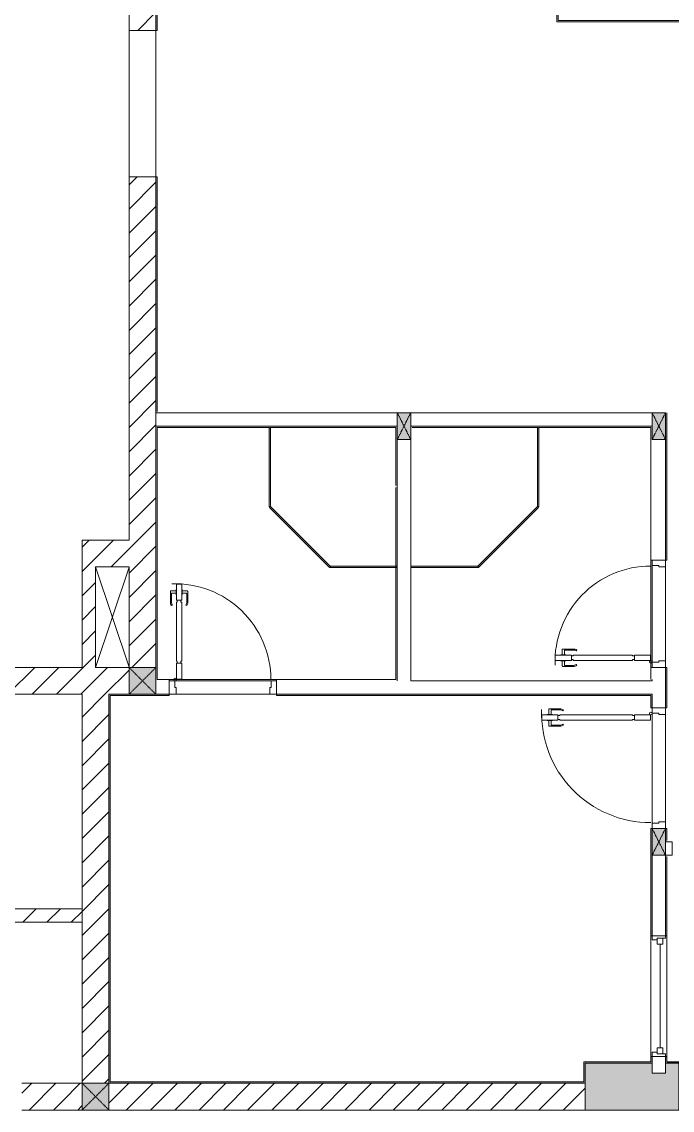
# Model space of a CAD drawing. Header units: millimetres. Extents: x 31499 to 223976, y 3719 to 80291.
# Drawn here: x 214674 to 219524, y 17235 to 25352 of the extents above; entities that cross this region are included whole.
import ezdxf

# ---------------------------------------------------------------- set-up
doc = ezdxf.new("R2010")
doc.units = ezdxf.units.MM
doc.linetypes.add('IMPORT-Dash _2_', pattern=[6, 3, -3])
for name, color, linetype, lineweight in [('0-2', 170, 'Continuous', 9), ('A-DETL-GENF-7', 170, 'Continuous', 9), ('A-DOOR-2', 170, 'Continuous', 9), ('A-FLOR-1', 170, 'Continuous', 9), ('A-GLAZ-5', 170, 'Continuous', 9), ('A-GLAZ-CURT-3', 170, 'Continuous', 9), ('A-WALL-1', 170, 'Continuous', 9), ('A-WALL-PATT-3', 170, 'Continuous', 9), ('A_1404_dwg-1', 170, 'Continuous', 9), ('I-WALL', 170, 'Continuous', 9), ('I-WALL-1', 170, 'Continuous', 9), ('S-COLS-1', 170, 'Continuous', 9), ('S-COLS-12', 170, 'IMPORT-Dash _2_', 9), ('S-COLS-2', 170, 'Continuous', 9), ('S-COLS-4', 170, 'Continuous', 9), ('S-COLS-HDLN-1', 170, 'IMPORT-Dash _2_', 9)]:
    doc.layers.add(name, color=color, linetype=linetype, lineweight=lineweight)
pattern_1 = [(45, (0, 0), (-90.50967, 90.50967), [])]

# ---------------------------------------------------------------- blocks, each defined once
blk = doc.blocks.new('A_1404_dwg_NCV_TKTC_KET CAU_rvt-1-TKTC_MB HOÀN THIỆN SÀN TẦNG 3-4-4819833-KeyPlan-CH2A_Tầng 3 - Tầng 8')
at = {"layer": 'S-COLS-1'}
blk.add_hatch(color=256, dxfattribs=at).paths.add_polyline_path([(122852.6, 17236.9), (122952.6, 17236.9), (122952.1, 17586.9), (122852.6, 17586.9), (122852.6, 17511.9), (122752.6, 17511.9), (122752.6, 17586.9), (122252.6, 17586.9), (122252.6, 17236.9), (122752.6, 17236.9)])
at = {"layer": 'A-FLOR-1'}
blk.add_line((122752.4, 17235.3), (124752.5, 17235.3), dxfattribs=at)
at = {"layer": 'S-COLS-2'}
blk.add_line((122952.6, 17586.9), (122852.6, 17586.9), dxfattribs=at)
at = {"layer": 'S-COLS-2', "flags": 128}
blk.add_lwpolyline([(122252.6, 17436.9), (122252.6, 17236.9), (122952.6, 17236.9), (122952.6, 17436.9)], dxfattribs=at)
blk = doc.blocks.new('A_1404_dwg_DOOR_CW_01 CANH MO-PANEL KINH - DIW_01-900x2200-CỬA GỖ VÂN LAMINATE-V88-TKTC_MB HOÀN THIỆN SÀN TẦNG 3-4-4819893-KeyPlan-CH2A_Tầng 3 - Tầng 8')
at = {"layer": 'A-DETL-GENF-7'}
for p, q in [((38813.8, 67166.8), (38818.3, 67160.3)), ((38839.6, 67174.9), (38919.1, 67174.9)), ((38902.1, 67166.9), (38839.6, 67166.9)), ((38906.1, 67131.9), (38906.1, 67162.9)), ((38923.1, 67131.9), (38923.1, 67170.9)), ((38813.8, 67053.1), (38818.3, 67059.6)), ((38902.1, 67052.9), (38839.6, 67052.9)), ((38839.6, 67044.9), (38919.1, 67044.9)), ((38906.1, 67087.9), (38906.1, 67056.9)), ((38923.1, 67087.9), (38923.1, 67048.9))]:
    blk.add_line(p, q, dxfattribs=at)
at = {"layer": 'A-DETL-GENF-7', "flags": 128}
for points in [[(38284.6, 67129.9), (38284.6, 67089.9), (38164.6, 67089.9), (38164.6, 67129.9)], [(38298.6, 67123.9), (38298.6, 67129.9), (38840.6, 67129.9), (38840.6, 67123.9), (38854.6, 67123.9), (38854.6, 67095.9), (38840.6, 67095.9), (38840.6, 67089.9), (38298.6, 67089.9), (38298.6, 67095.9), (38284.6, 67095.9), (38284.6, 67123.9)], [(38974.6, 67089.9), (38974.6, 67129.9), (38854.6, 67129.9), (38854.6, 67089.9)], [(38894.8, 67131.9), (38894.8, 67129.9), (38934.3, 67129.9), (38934.3, 67131.9)], [(38894.8, 67087.9), (38894.8, 67089.9), (38934.3, 67089.9), (38934.3, 67087.9)]]:
    blk.add_lwpolyline(points, close=True, dxfattribs=at)
at = {"layer": 'A-DETL-GENF-7'}
blk.add_circle((38162.6, 67079.9), 10, dxfattribs=at)
for centre, radius, start, end in [((38162.6, 67079.9), 814, 358, 90), ((38839.6, 67129.9), 45, 90, 125), ((38839.6, 67129.9), 37, 90, 125), ((38902.1, 67162.9), 4, 0, 90), ((38919.1, 67170.9), 4, 0, 90), ((38839.6, 67089.9), 45, 235, 270), ((38839.6, 67089.9), 37, 235, 270), ((38902.1, 67056.9), 4, 270, 0), ((38919.1, 67048.9), 4, 270, 0)]:
    blk.add_arc(centre, radius, start, end, dxfattribs=at)
at = {"layer": 'A-DOOR-2'}
blk.add_line((38152.6, 67079.9), (38152.6, 67104.9), dxfattribs=at)
at = {"layer": 'A-DOOR-2', "flags": 128}
blk.add_lwpolyline([(38152.6, 67936.9), (38152.6, 67896.9), (38102.6, 67896.9), (38102.6, 67886.9), (38052.6, 67886.9), (38052.6, 67936.9)], dxfattribs=at)
blk.add_lwpolyline([(38052.6, 67086.9), (38102.6, 67086.9), (38102.6, 67076.9), (38152.6, 67076.9), (38152.6, 67036.9), (38052.6, 67036.9)], close=True, dxfattribs=at)
blk = doc.blocks.new('A_1404_dwg_DOOR_CW_01 CANH MO-PANEL KINH - DIG_02-800x2200-CỬA NHÔM KÍNH-V57-TKTC_MB HOÀN THIỆN SÀN TẦNG 3-4-4819848-KeyPlan-CH2A_Tầng 3 - Tầng 8')
at = {"layer": 'A-DETL-GENF-7'}
for p, q in [((112413.8, 58419.2), (112418.3, 58412.6)), ((112439.6, 58427.3), (112519.1, 58427.3)), ((112502.1, 58419.3), (112439.6, 58419.3)), ((112506.1, 58384.3), (112506.1, 58415.3)), ((112523.1, 58384.3), (112523.1, 58423.3)), ((112413.8, 58305.4), (112418.3, 58312)), ((112502.1, 58305.3), (112439.6, 58305.3)), ((112439.6, 58297.3), (112519.1, 58297.3)), ((112506.1, 58340.3), (112506.1, 58309.3)), ((112523.1, 58340.3), (112523.1, 58301.3))]:
    blk.add_line(p, q, dxfattribs=at)
at = {"layer": 'A-DETL-GENF-7', "flags": 128}
for points in [[(111984.6, 58342.3), (111984.6, 58382.3), (111864.6, 58382.3), (111864.6, 58342.3)], [(111998.6, 58348.3), (111998.6, 58342.3), (112440.6, 58342.3), (112440.6, 58348.3), (112454.6, 58348.3), (112454.6, 58376.3), (112440.6, 58376.3), (112440.6, 58382.3), (111998.6, 58382.3), (111998.6, 58376.3), (111984.6, 58376.3), (111984.6, 58348.3)], [(112574.6, 58382.3), (112574.6, 58342.3), (112454.6, 58342.3), (112454.6, 58382.3)], [(112494.8, 58384.3), (112494.8, 58382.3), (112534.3, 58382.3), (112534.3, 58384.3)], [(112494.8, 58340.3), (112494.8, 58342.3), (112534.3, 58342.3), (112534.3, 58340.3)]]:
    blk.add_lwpolyline(points, close=True, dxfattribs=at)
at = {"layer": 'A-DETL-GENF-7'}
blk.add_circle((111862.6, 58392.3), 10, dxfattribs=at)
for centre, radius, start, end in [((111862.6, 58392.3), 714, 270, 2), ((112439.6, 58382.3), 45, 90, 125), ((112439.6, 58382.3), 37, 90, 125), ((112502.1, 58415.3), 4, 0, 90), ((112519.1, 58423.3), 4, 0, 90), ((112439.6, 58342.3), 45, 235, 270), ((112439.6, 58342.3), 37, 235, 270), ((112502.1, 58309.3), 4, 270, 0), ((112519.1, 58301.3), 4, 270, 0)]:
    blk.add_arc(centre, radius, start, end, dxfattribs=at)
at = {"layer": 'A-DOOR-2'}
blk.add_line((111852.6, 58392.3), (111852.6, 58367.3), dxfattribs=at)
at = {"layer": 'A-DOOR-2', "flags": 128}
for points in [[(111752.6, 58435.3), (111752.6, 58385.3), (111802.6, 58385.3), (111802.6, 58395.3), (111852.6, 58395.3), (111852.6, 58435.3)], [(111752.6, 57685.3), (111752.6, 57635.3), (111852.6, 57635.3), (111852.6, 57675.3), (111802.6, 57675.3), (111802.6, 57685.3)]]:
    blk.add_lwpolyline(points, close=True, dxfattribs=at)
blk = doc.blocks.new('A_1404_dwg_M_Fixed - 900 x 1400-901190-TKTC_MB HOÀN THIỆN SÀN TẦNG 3-4-4819850-KeyPlan-CH2A_Tầng 3 - Tầng 8')
at = {"layer": 'A-GLAZ-5'}
blk.add_line((111793.6, 60597.9), (111793.6, 61371.9), dxfattribs=at)
at = {"layer": 'A-GLAZ-5', "flags": 128}
for points in [[(111771.6, 61415.9), (111771.6, 61371.9), (111815.6, 61371.9), (111815.6, 61415.9), (111752.6, 61415.9), (111752.6, 61433.8)], [(111815.6, 61402.9), (111852.6, 61402.9), (111852.6, 61434.9)], [(111752.6, 60534.9), (111752.6, 60553.9), (111815.6, 60553.9), (111815.6, 60597.9), (111771.6, 60597.9), (111771.6, 60553.9)], [(111815.6, 60566.9), (111852.6, 60566.9), (111852.6, 60534.9)]]:
    blk.add_lwpolyline(points, dxfattribs=at)
blk = doc.blocks.new('A_1404_dwg_System Panel - Glazed-901210-TKTC_MB HOÀN THIỆN SÀN TẦNG 3-4-4819895-KeyPlan-CH2A_Tầng 3 - Tầng 8')
at = {"layer": 'A-GLAZ-CURT-3'}
blk.add_hatch(color=256, dxfattribs=at).paths.add_polyline_path([(38999, 64948.9), (39007.6, 64948.9), (39002.6, 65539.6), (38997.6, 65539.6), (38997.6, 64948.9)])
blk.add_line((39007.6, 64948.9), (39007.6, 65537.5), dxfattribs=at)
at = {"layer": 'A-GLAZ-CURT-3', "flags": 128}
blk.add_lwpolyline([(38997.6, 65539.6), (38997.6, 64948.9), (39007.6, 64948.9)], dxfattribs=at)
blk = doc.blocks.new('A_1404_dwg_System Panel - Glazed-901211-TKTC_MB HOÀN THIỆN SÀN TẦNG 3-4-4819896-KeyPlan-CH2A_Tầng 3 - Tầng 8')
at = {"layer": 'A-GLAZ-CURT-3'}
blk.add_hatch(color=256, dxfattribs=at).paths.add_polyline_path([(39007.6, 65537.5), (39450.3, 65987.3), (39446.8, 65990.9), (39002.6, 65539.6), (39007.6, 65539.6)])
blk.add_line((39006.1, 65536.1), (39452.4, 65982.3), dxfattribs=at)
at = {"layer": 'A-GLAZ-CURT-3', "flags": 128}
blk.add_lwpolyline([(39446.8, 65990.9), (38999, 65543.1), (39006.1, 65536.1)], dxfattribs=at)
blk = doc.blocks.new('A_1404_dwg_System Panel - Glazed-901212-TKTC_MB HOÀN THIỆN SÀN TẦNG 3-4-4819897-KeyPlan-CH2A_Tầng 3 - Tầng 8')
at = {"layer": 'A-GLAZ-CURT-3'}
blk.add_hatch(color=256, dxfattribs=at).paths.add_polyline_path([(39453.8, 65982.3), (39952.6, 65982.3), (39952.6, 65992.3), (39450.3, 65987.3), (39452.4, 65982.3)])
at = {"layer": 'A-GLAZ-CURT-3', "flags": 128}
blk.add_lwpolyline([(39450.3, 65982.3), (39952.6, 65982.3), (39952.6, 65992.3), (39450.3, 65992.3)], close=True, dxfattribs=at)
blk = doc.blocks.new('A_1404_dwg_G1_SOF - BO TRU - 100x200-745959-TKTC_MB HOÀN THIỆN SÀN TẦNG 3-4-4819847-KeyPlan-CH2A_Tầng 3 - Tầng 8')
at = {"layer": 'S-COLS-1'}
blk.add_hatch(color=256, dxfattribs=at).paths.add_polyline_path([(111052.6, 40036.9), (111052.6, 40236.9), (110952.6, 40236.9), (110952.6, 40036.9)])
at = {"layer": 'S-COLS-1', "flags": 128}
blk.add_lwpolyline([(110952.6, 40036.9), (111052.6, 40036.9), (111052.6, 40236.9), (110952.6, 40236.9)], close=True, dxfattribs=at)
at = {"layer": 'S-COLS-HDLN-1'}
for p, q in [((110952.6, 40036.9), (111052.6, 40236.9)), ((111052.6, 40036.9), (110952.6, 40236.9))]:
    blk.add_line(p, q, dxfattribs=at)
blk = doc.blocks.new('A_1404_dwg_System Panel - Glazed-901217-TKTC_MB HOÀN THIỆN SÀN TẦNG 3-4-4819899-KeyPlan-CH2A_Tầng 3 - Tầng 8')
at = {"layer": 'A-GLAZ-CURT-3'}
blk.add_hatch(color=256, dxfattribs=at).paths.add_polyline_path([(40554.8, 65982.3), (40551.3, 65992.3), (40052.6, 65992.3), (40052.6, 65982.3), (40552.8, 65982.3)])
at = {"layer": 'A-GLAZ-CURT-3', "flags": 128}
blk.add_lwpolyline([(40554.8, 65992.3), (40052.6, 65992.3), (40052.6, 65982.3), (40552.8, 65982.3)], dxfattribs=at)
blk = doc.blocks.new('A_1404_dwg_System Panel - Glazed-901218-TKTC_MB HOÀN THIỆN SÀN TẦNG 3-4-4819900-KeyPlan-CH2A_Tầng 3 - Tầng 8')
at = {"layer": 'A-GLAZ-CURT-3'}
blk.add_hatch(color=256, dxfattribs=at).paths.add_polyline_path([(41007.6, 64948.9), (41002.6, 65539.6), (40997.6, 65536.1), (40997.6, 64948.9)])
blk.add_line((41007.6, 64948.9), (41007.6, 65539.6), dxfattribs=at)
at = {"layer": 'A-GLAZ-CURT-3', "flags": 128}
blk.add_lwpolyline([(40997.6, 65537.5), (40997.6, 64948.9), (41007.6, 64948.9)], dxfattribs=at)
blk = doc.blocks.new('A_1404_dwg_System Panel - Glazed-901219-TKTC_MB HOÀN THIỆN SÀN TẦNG 3-4-4819901-KeyPlan-CH2A_Tầng 3 - Tầng 8')
at = {"layer": 'A-GLAZ-CURT-3'}
blk.add_hatch(color=256, dxfattribs=at).paths.add_polyline_path([(40997.6, 65537.5), (41002.6, 65539.6), (41006.1, 65543.1), (40554.8, 65987.3), (40554.8, 65980.3), (40916.6, 65618.5)])
at = {"layer": 'A-GLAZ-CURT-3', "flags": 128}
blk.add_lwpolyline([(41006.1, 65543.1), (40558.4, 65990.9), (40551.3, 65983.8), (40999, 65536.1)], close=True, dxfattribs=at)
blk = doc.blocks.new('A_1404_dwg_NCV_TKTC_TANG 3 - 4_rvt-1-TKTC_MB HOÀN THIỆN SÀN TẦNG 3-4-4819943-KeyPlan-CH2A_Tầng 3 - Tầng 8')
at = {"layer": 'A-WALL-PATT-3'}
h = blk.add_hatch(color=256, dxfattribs=at)
h.paths.add_polyline_path([(119062.6, 22436.9), (119062.6, 24196.5), (119052.6, 24196.5), (119052.6, 22436.9)])
h.paths.add_polyline_path([(119052.6, 25286.5), (119062.6, 25287.4), (119062.6, 25436.9), (119052.6, 25436.9), (119052.6, 25287.4)])
h = blk.add_hatch(color=256, dxfattribs=at)
h.paths.add_polyline_path([(122862.6, 19236.9), (122862.6, 19336.9), (122852.6, 19336.9), (122852.6, 19236.9)])
h.paths.add_polyline_path([(122862.6, 20236.9), (122862.6, 20536.5), (122852.6, 20536.5), (122852.6, 20236.9)])
h.paths.add_polyline_path([(122852.6, 21336.5), (122862.6, 21336.5), (122862.6, 22436.9), (122852.6, 22436.9), (122852.6, 22236.9)])
h = blk.add_hatch(color=256, dxfattribs=at)
h.paths.add_polyline_path([(121491.6, 20326.9), (122752.6, 20326.9), (122752.6, 20336.9), (119952.6, 20336.9), (119952.6, 20326.9)])
h.paths.add_polyline_path([(119052.6, 20326.9), (119152.6, 20326.9), (119152.6, 20336.9), (118702.6, 20336.9), (118702.6, 20326.9), (118852.6, 20326.9)])
for points in [[(118712.6, 17436.9), (118712.6, 20326.9), (118702.6, 20326.9), (118702.6, 17436.9)], [(122252.6, 17446.9), (122252.6, 17596.9), (122242.6, 17596.9), (122242.6, 17446.9)], [(122740.1, 17586.9), (122752.6, 17586.9), (122752.6, 17596.9), (122252.6, 17596.9), (122252.6, 17586.9)], [(122952.1, 17587.4), (122962.6, 17587.4), (122962.6, 17597.4), (122862.6, 17597.4), (122862.6, 17587.4)], [(122242.6, 17436.9), (122252.6, 17436.9), (122252.6, 17446.9), (118712.6, 17446.9), (118712.6, 17436.9), (121491.6, 17436.9)]]:
    blk.add_hatch(color=256, dxfattribs=at).paths.add_polyline_path(points)
h = blk.add_hatch(color=256, dxfattribs=at)
h.paths.add_polyline_path([(122742.6, 17596.9), (122752.6, 17596.9), (122752.6, 17636.9), (122742.6, 17636.9)])
h.paths.add_polyline_path([(122742.6, 18536.9), (122752.6, 18536.9), (122752.6, 19336.9), (122742.6, 19336.9), (122742.6, 19136.9)])
h.paths.add_polyline_path([(122752.6, 20236.9), (122752.6, 20326.9), (122742.6, 20326.9), (122742.6, 20236.9)])
h = blk.add_hatch(color=256, dxfattribs=at)
h.paths.add_polyline_path([(122862.6, 17587.4), (122862.6, 17636.9), (122852.6, 17636.9), (122852.6, 17587.4)])
h.paths.add_polyline_path([(122852.6, 18536.9), (122862.6, 18536.9), (122862.6, 19126.9), (122852.6, 19126.9)])
at = {"layer": 'A-FLOR-1'}
for p, q in [((119052.7, 24196.5), (119052.7, 25286.5)), ((119902.6, 22325), (119902.6, 22326.9)), ((121902.6, 22326.9), (121902.6, 22325)), ((122752.6, 21296.5), (122752.6, 20576.5)), ((119912.6, 20436.9), (119192.6, 20436.9)), ((119902.6, 20336.9), (119202.6, 20336.9)), ((119202.6, 20336.9), (119902.6, 20336.9))]:
    blk.add_line(p, q, dxfattribs=at)
at = {"layer": 'A-FLOR-1', "flags": 128}
for points in [[(118852.7, 24196.5), (118852.7, 25286.5), (119052.6, 25286.5), (119052.6, 24196.5)], [(122852.6, 21286.5), (122852.6, 20586.5)], [(122752.6, 19376.9), (122752.6, 20196.9)], [(122852.6, 20186.9), (122852.6, 19386.9)]]:
    blk.add_lwpolyline(points, close=True, dxfattribs=at)
at = {"layer": 'A-WALL-1'}
for p, q in [((122752.6, 22436.9), (120952.6, 22436.9)), ((120952.6, 22336.9), (122752.6, 22336.9)), ((120852.6, 22236.9), (120852.6, 21291.5)), ((120952.6, 21291.5), (120952.6, 22236.9)), ((122852.6, 21336.5), (122852.6, 22236.9)), ((120852.6, 21291.5), (120852.6, 21281.5)), ((120852.6, 21281.5), (120852.6, 20436.9)), ((120952.6, 21281.5), (120952.6, 21291.5)), ((122752.6, 21336.5), (122852.6, 21336.5)), ((122852.6, 21286.5), (122852.6, 20586.5)), ((122852.6, 20536.5), (122752.6, 20536.5)), ((122852.6, 20236.9), (122852.6, 20536.5)), ((119052.6, 20436.9), (119052.6, 20336.9)), ((119152.6, 20336.9), (119152.6, 20436.9)), ((119952.6, 20436.9), (119952.6, 20336.9)), ((119052.6, 20336.9), (119152.6, 20336.9)), ((119902.6, 20336.9), (119202.6, 20336.9)), ((119952.6, 20336.9), (120852.6, 20336.9)), ((122752.6, 20326.9), (122752.6, 20236.9)), ((122752.6, 20236.9), (122852.6, 20236.9)), ((122862.6, 19236.9), (122852.6, 19236.9)), ((122902.6, 19236.9), (122862.6, 19236.9)), ((122902.6, 19136.9), (122902.6, 19236.9)), ((122752.6, 19136.9), (122752.6, 18536.9)), ((122852.6, 19126.9), (122852.6, 19136.9)), ((122852.6, 19136.9), (122902.6, 19136.9)), ((122852.6, 18536.9), (122852.6, 19126.9)), ((122752.6, 18536.9), (122852.6, 18536.9)), ((122852.6, 17636.9), (122752.6, 17636.9)), ((122752.6, 17636.9), (122752.6, 17596.9)), ((122852.6, 17587.4), (122852.6, 17636.9))]:
    blk.add_line(p, q, dxfattribs=at)
at = {"layer": 'A-WALL-1', "flags": 128}
for points in [[(120852.6, 22436.9), (119052.6, 22436.9), (119052.6, 22336.9), (120852.6, 22336.9)], [(122752.6, 20446.9), (122752.6, 20436.9), (120952.6, 20436.9), (120952.6, 21281.5)], [(120852.6, 20336.9), (122752.6, 20336.9), (122752.6, 20326.9)], [(122752.6, 17596.9), (122752.6, 17511.9), (122852.6, 17511.9), (122852.6, 17587.4)]]:
    blk.add_lwpolyline(points, dxfattribs=at)
at = {"layer": 'I-WALL'}
for p, q in [((122852.6, 22236.9), (122852.6, 21336.5)), ((122742.6, 20536.5), (122742.6, 21336.5)), ((122852.6, 20536.5), (122852.6, 20236.9)), ((119152.6, 20446.9), (119952.6, 20446.9)), ((119152.6, 20336.9), (119052.6, 20336.9)), ((120852.6, 20336.9), (119952.6, 20336.9)), ((122752.6, 20236.9), (122752.6, 20326.9)), ((122752.6, 18536.9), (122752.6, 19136.9)), ((122852.6, 19126.9), (122852.6, 18536.9)), ((122742.6, 17636.9), (122742.6, 18536.9)), ((122862.6, 18536.9), (122862.6, 17636.9)), ((122752.6, 17596.9), (122752.6, 17636.9)), ((122852.6, 17636.9), (122852.6, 17587.4))]:
    blk.add_line(p, q, dxfattribs=at)
at = {"layer": 'I-WALL-1'}
for p, q in [((120852.6, 21291.5), (120852.6, 22236.9)), ((120842.6, 21878.3), (120842.6, 21291.5)), ((120842.6, 21291.5), (120842.6, 21281.5)), ((120852.6, 21281.5), (120852.6, 21291.5)), ((119052.6, 20336.9), (118852.6, 20336.9)), ((122852.6, 19236.9), (122862.6, 19236.9))]:
    blk.add_line(p, q, dxfattribs=at)
at = {"layer": 'I-WALL-1', "flags": 128}
blk.add_lwpolyline([(122042.4, 25426.9), (122042.4, 25361.9), (122042.4, 25351.9), (123352.4, 25351.9), (123362.4, 25351.9), (123362.4, 25426.9), (125842.6, 25426.9), (125842.6, 25113.5), (125852.6, 25113.5), (125852.6, 25426.9), (125852.6, 25436.9), (123352.4, 25436.9), (123352.4, 25426.9), (123352.4, 25361.9), (122052.4, 25361.9), (122052.4, 25436.9), (122042.4, 25436.9), (119062.6, 25436.9), (119052.6, 25436.9), (119052.6, 25286.5), (119062.6, 25286.5), (119062.6, 25426.9)], close=True, dxfattribs=at)
for points in [[(119062.6, 22446.9), (119062.6, 24196.5), (119052.6, 24196.5), (119052.6, 22436.9), (119062.6, 22436.9)], [(122852.6, 21336.5), (122862.6, 21336.5), (122862.6, 22436.9)], [(120852.6, 22336.9), (120842.6, 22336.9), (119052.6, 22336.9), (119052.6, 22326.9), (119052.6, 20536.9)], [(119152.6, 20436.9), (119152.6, 20446.9), (119062.6, 20446.9), (119062.6, 22326.9), (120842.6, 22326.9), (120842.6, 21894.5)], [(122752.6, 22336.9), (122742.6, 22336.9), (120952.6, 22336.9)], [(120962.6, 22326.9), (122742.6, 22326.9), (122742.6, 21336.5), (122752.6, 21336.5)], [(120842.6, 21281.5), (120842.6, 20446.9), (119952.6, 20446.9), (119952.6, 20436.9)], [(120852.6, 20436.9), (120852.6, 20446.9), (120852.6, 21281.5)], [(119052.6, 20536.9), (119052.6, 20446.9), (119052.6, 20436.9)], [(122752.6, 20536.5), (122742.6, 20536.5), (122742.6, 20446.9)], [(122852.6, 20236.9), (122862.6, 20236.9), (122862.6, 20536.5), (122852.6, 20536.5)], [(118852.6, 20336.9), (118702.6, 20336.9), (118702.6, 20326.9), (118702.6, 17436.9), (118712.6, 17436.9), (122252.6, 17436.9), (122252.6, 17446.9), (122252.6, 17586.9), (122752.6, 17586.9), (122752.6, 17596.9)], [(122752.6, 17636.9), (122742.6, 17636.9), (122742.6, 17596.9), (122252.6, 17596.9), (122242.6, 17596.9), (122242.6, 17446.9), (118712.6, 17446.9), (118712.6, 20326.9), (119152.6, 20326.9), (119152.6, 20336.9)], [(119952.6, 20336.9), (119952.6, 20326.9), (122742.6, 20326.9), (122742.6, 20236.9), (122752.6, 20236.9)], [(122752.6, 20326.9), (122752.6, 20336.9), (120852.6, 20336.9)], [(122752.6, 19336.9), (122742.6, 19336.9), (122742.6, 18536.9), (122752.6, 18536.9)], [(122862.6, 19246.9), (122862.6, 19336.9), (122852.6, 19336.9)], [(122852.6, 18536.9), (122862.6, 18536.9), (122862.6, 19126.9)], [(122852.6, 17587.4), (122862.6, 17587.4), (122952.6, 17587.4), (122952.6, 17446.9), (122952.6, 17436.9), (124552.6, 17436.9), (124552.6, 17446.9), (122962.6, 17446.9), (122962.6, 17587.4), (122962.6, 17597.4), (122862.6, 17597.4), (122862.6, 17636.9), (122852.6, 17636.9)]]:
    blk.add_lwpolyline(points, dxfattribs=at)
for p in [(9900, -17800), (11800, -17800), (11800, -20900)]:
    blk.add_blockref('A_1404_dwg_G1_SOF - BO TRU - 100x200-745959-TKTC_MB HOÀN THIỆN SÀN TẦNG 3-4-4819847-KeyPlan-CH2A_Tầng 3 - Tầng 8', p)
for name, p, rotation in [('A_1404_dwg_System Panel - Glazed-901218-TKTC_MB HOÀN THIỆN SÀN TẦNG 3-4-4819900-KeyPlan-CH2A_Tầng 3 - Tầng 8', (160905.1, 87273.9), 180), ('A_1404_dwg_System Panel - Glazed-901210-TKTC_MB HOÀN THIỆN SÀN TẦNG 3-4-4819895-KeyPlan-CH2A_Tầng 3 - Tầng 8', (160905.1, 87273.9), 180), ('A_1404_dwg_System Panel - Glazed-901219-TKTC_MB HOÀN THIỆN SÀN TẦNG 3-4-4819901-KeyPlan-CH2A_Tầng 3 - Tầng 8', (160905.1, 87273.9), 180), ('A_1404_dwg_System Panel - Glazed-901211-TKTC_MB HOÀN THIỆN SÀN TẦNG 3-4-4819896-KeyPlan-CH2A_Tầng 3 - Tầng 8', (160905.1, 87273.9), 180), ('A_1404_dwg_System Panel - Glazed-901217-TKTC_MB HOÀN THIỆN SÀN TẦNG 3-4-4819899-KeyPlan-CH2A_Tầng 3 - Tầng 8', (160905.1, 87273.9), 180), ('A_1404_dwg_System Panel - Glazed-901212-TKTC_MB HOÀN THIỆN SÀN TẦNG 3-4-4819897-KeyPlan-CH2A_Tầng 3 - Tầng 8', (160905.1, 87273.9), 180), ('A_1404_dwg_DOOR_CW_01 CANH MO-PANEL KINH - DIG_02-800x2200-CỬA NHÔM KÍNH-V57-TKTC_MB HOÀN THIỆN SÀN TẦNG 3-4-4819848-KeyPlan-CH2A_Tầng 3 - Tầng 8', (234605.1, 78971.8), 180), ('A_1404_dwg_DOOR_CW_01 CANH MO-PANEL KINH - DIG_02-800x2200-CỬA NHÔM KÍNH-V57-TKTC_MB HOÀN THIỆN SÀN TẦNG 3-4-4819848-KeyPlan-CH2A_Tầng 3 - Tầng 8', (177587.9, -91415.6), 90.00000000000001), ('A_1404_dwg_DOOR_CW_01 CANH MO-PANEL KINH - DIW_01-900x2200-CỬA GỖ VÂN LAMINATE-V88-TKTC_MB HOÀN THIỆN SÀN TẦNG 3-4-4819893-KeyPlan-CH2A_Tầng 3 - Tầng 8', (160905.1, 87273.9), 180), ('A_1404_dwg_M_Fixed - 900 x 1400-901190-TKTC_MB HOÀN THIỆN SÀN TẦNG 3-4-4819850-KeyPlan-CH2A_Tầng 3 - Tầng 8', (234605.1, 79071.8), 180)]:
    blk.add_blockref(name, p, dxfattribs=dict(rotation=rotation))
blk = doc.blocks.new('A_1404_dwg_G1_SOF - BO TRU - 200x200-V42-TKTC_MB HOÀN THIỆN SÀN TẦNG 3-4-4820022-KeyPlan-CH2A_Tầng 3 - Tầng 8')
at = {"layer": 'S-COLS-12'}
blk.add_hatch(color=256, dxfattribs=at).paths.add_polyline_path([(118702.6, 17236.9), (118702.6, 17436.9), (118502.6, 17436.9), (118502.6, 17236.9)])
at = {"layer": 'S-COLS-4', "flags": 128}
blk.add_lwpolyline([(118702.6, 17436.9), (118702.6, 17236.9), (118502.6, 17236.9), (118502.6, 17436.9)], close=True, dxfattribs=at)
at = {"layer": 'S-COLS-HDLN-1'}
for p, q in [((118502.6, 17436.9), (118702.6, 17236.9)), ((118702.6, 17436.9), (118502.6, 17236.9))]:
    blk.add_line(p, q, dxfattribs=at)
blk = doc.blocks.new('A_1404_dwg_G1_SOF - BO TRU - 200x200-V44-TKTC_MB HOÀN THIỆN SÀN TẦNG 3-4-4820024-KeyPlan-CH2A_Tầng 3 - Tầng 8')
at = {"layer": 'S-COLS-12'}
blk.add_hatch(color=256, dxfattribs=at).paths.add_polyline_path([(119052.6, 20336.9), (119052.6, 20536.9), (118852.6, 20536.9), (118852.6, 20336.9)])
at = {"layer": 'S-COLS-4', "flags": 128}
blk.add_lwpolyline([(118852.6, 20336.9), (118852.6, 20536.9), (119052.6, 20536.9)], dxfattribs=at)
at = {"layer": 'S-COLS-HDLN-1'}
for p, q in [((118852.6, 20536.9), (119052.6, 20336.9)), ((119052.6, 20536.9), (118852.6, 20336.9))]:
    blk.add_line(p, q, dxfattribs=at)
blk = doc.blocks.new('A_1404_dwg-4819832-KeyPlan-CH2A_Tầng 3 - Tầng 8')
at = {"layer": 'A-WALL-PATT-3'}
h = blk.add_hatch(dxfattribs=at)
h.set_pattern_fill('FP_31', color=256, style=0, pattern_type=2)
h.set_pattern_definition(pattern_1)
h.paths.add_polyline_path([(119052.6, 21486.9), (119052.6, 24196.5), (118852.6, 24196.5), (118852.6, 21486.9)])
h.paths.add_polyline_path([(119052.6, 25287.4), (119052.6, 25437.4), (118852.6, 25436.9), (118852.6, 25287.4)])
h = blk.add_hatch(dxfattribs=at)
h.set_pattern_fill('FP_31', color=256, style=0, pattern_type=2)
h.set_pattern_definition(pattern_1)
h.paths.add_polyline_path([(118502.6, 21286.9), (118852.6, 21286.9), (118852.6, 21486.9), (118502.6, 21486.9)])
h = blk.add_hatch(dxfattribs=at)
h.set_pattern_fill('FP_31', color=256, style=0, pattern_type=2)
h.set_pattern_definition(pattern_1)
h.paths.add_polyline_path([(118852.6, 20536.9), (119052.6, 20536.9), (119052.6, 21486.9), (118852.6, 21486.9), (118852.6, 21174.2)])
h = blk.add_hatch(dxfattribs=at)
h.set_pattern_fill('FP_31', color=256, style=0, pattern_type=2)
h.set_pattern_definition(pattern_1)
h.paths.add_polyline_path([(118502.6, 20536.9), (118602.6, 20536.9), (118602.6, 21286.9), (118502.6, 21286.9), (118502.6, 21174.2)])
h = blk.add_hatch(dxfattribs=at)
h.set_pattern_fill('FP_31', color=256, style=0, pattern_type=2)
h.set_pattern_definition(pattern_1)
h.paths.add_polyline_path([(118052.6, 20336.9), (118502.6, 20336.9), (118502.6, 20536.9), (117392.6, 20536.9), (117392.6, 20336.9)])
h.paths.add_polyline_path([(116402.6, 20336.9), (116402.6, 20536.9), (116102.6, 20536.9), (116102.6, 20336.9), (116302.6, 20336.9)])
h = blk.add_hatch(dxfattribs=at)
h.set_pattern_fill('FP_31', color=256, style=0, pattern_type=2)
h.set_pattern_definition(pattern_1)
h.paths.add_polyline_path([(118852.6, 20336.9), (118852.6, 20536.9), (118502.6, 20536.9), (118502.6, 20336.9), (118702.6, 20336.9)])
h = blk.add_hatch(dxfattribs=at)
h.set_pattern_fill('FP_31', color=256, style=0, pattern_type=2)
h.set_pattern_definition(pattern_1)
h.paths.add_polyline_path([(118702.6, 17436.9), (118702.6, 20336.9), (118502.6, 20336.9), (118502.6, 17436.9)])
h = blk.add_hatch(dxfattribs=at)
h.set_pattern_fill('FP_31', color=256, style=0, pattern_type=2)
h.set_pattern_definition(pattern_1)
h.paths.add_polyline_path([(117392.6, 18636.9), (118502.6, 18636.9), (118502.6, 18736.9), (117392.6, 18736.9)])
h.paths.add_polyline_path([(116402.6, 18636.9), (116402.6, 18736.9), (116302.6, 18736.9), (116302.6, 18636.9)])
h = blk.add_hatch(dxfattribs=at)
h.set_pattern_fill('FP_31', color=256, style=0, pattern_type=2)
h.set_pattern_definition(pattern_1)
h.paths.add_polyline_path([(116652.6, 17236.9), (116652.6, 17436.9), (116452.6, 17436.9), (116452.6, 17236.9)])
h.paths.add_polyline_path([(118352.6, 17236.9), (118352.6, 17436.9), (118052.6, 17436.9), (118052.6, 17236.9)])
h = blk.add_hatch(dxfattribs=at)
h.set_pattern_fill('FP_31', color=256, style=0, pattern_type=2)
h.set_pattern_definition(pattern_1)
h.paths.add_polyline_path([(122252.6, 17236.9), (122252.6, 17436.9), (118702.6, 17436.9), (118702.6, 17236.9), (121491.6, 17236.9)])
h.paths.add_polyline_path([(118502.6, 17236.9), (118502.6, 17436.9), (118352.6, 17436.9), (118352.6, 17236.9)])
at = {"layer": '0-2'}
for p, q in [((118852.6, 20538.2), (118602.6, 21286.9)), ((118602.6, 20536.9), (118852.6, 21285.7))]:
    blk.add_line(p, q, dxfattribs=at)
at = {"layer": 'A-FLOR-1', "flags": 128}
blk.add_lwpolyline([(118852.5, 21486.9), (118852.5, 25436.9), (118502.5, 25436.9), (118502.5, 29586.9)], dxfattribs=at)
at = {"layer": 'A-WALL-1'}
for p, q in [((122252.6, 17236.9), (122252.6, 17436.9)), ((118052.6, 17236.9), (118502.6, 17236.9)), ((118702.6, 17236.9), (122252.6, 17236.9))]:
    blk.add_line(p, q, dxfattribs=at)
at = {"layer": 'A-WALL-1', "flags": 128}
for points in [[(119052.6, 32395.3), (118852.6, 32395.3), (118852.6, 29586.9), (118502.6, 29586.9), (118502.6, 25437.4), (118852.6, 25437.4), (118852.6, 25287.4), (119052.6, 25287.4)], [(118852.6, 24197.4), (118852.6, 21486.9), (118502.6, 21486.9), (118502.6, 20536.9), (117392.6, 20536.9), (117392.6, 20336.9), (118502.6, 20336.9)], [(118502.6, 17436.9), (118502.6, 20336.9), (118502.6, 18736.9), (117392.6, 18736.9), (117392.6, 18636.9), (118502.6, 18636.9), (118502.6, 17436.9), (118052.6, 17436.9)]]:
    blk.add_lwpolyline(points, dxfattribs=at)
blk.add_lwpolyline([(118852.6, 20536.9), (118602.6, 20536.9), (118602.6, 21286.9), (118852.6, 21286.9)], close=True, dxfattribs=at)
for name in ['A_1404_dwg_NCV_TKTC_KET CAU_rvt-1-TKTC_MB HOÀN THIỆN SÀN TẦNG 3-4-4819833-KeyPlan-CH2A_Tầng 3 - Tầng 8', 'A_1404_dwg_NCV_TKTC_TANG 3 - 4_rvt-1-TKTC_MB HOÀN THIỆN SÀN TẦNG 3-4-4819943-KeyPlan-CH2A_Tầng 3 - Tầng 8', 'A_1404_dwg_G1_SOF - BO TRU - 200x200-V44-TKTC_MB HOÀN THIỆN SÀN TẦNG 3-4-4820024-KeyPlan-CH2A_Tầng 3 - Tầng 8', 'A_1404_dwg_G1_SOF - BO TRU - 200x200-V42-TKTC_MB HOÀN THIỆN SÀN TẦNG 3-4-4820022-KeyPlan-CH2A_Tầng 3 - Tầng 8']:
    blk.add_blockref(name, (0, 0))

msp = doc.modelspace()

# ---------------------------------------------------------------- block references
at = {"layer": 'A_1404_dwg-1'}
msp.add_blockref('A_1404_dwg-4819832-KeyPlan-CH2A_Tầng 3 - Tầng 8', (96621.6, 0), dxfattribs=at)

doc.saveas('drawing.dxf')
